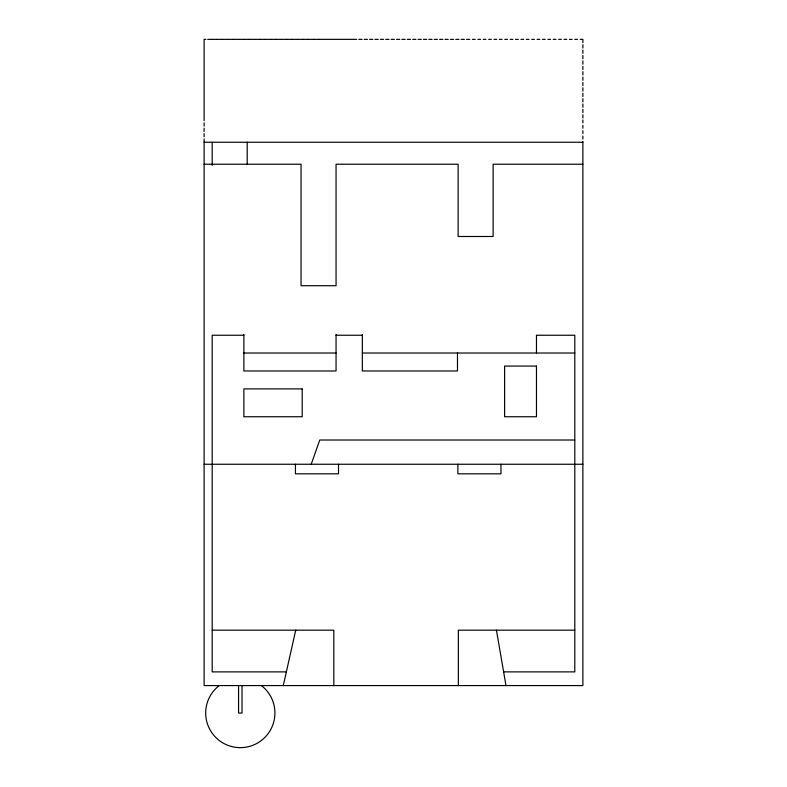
<?xml version="1.0" encoding="UTF-8"?>
<svg xmlns="http://www.w3.org/2000/svg" width="787" height="787" viewBox="0 0 787 787"><rect width="100%" height="100%" fill="white"/><g stroke="black" fill="none" stroke-linecap="round" stroke-linejoin="round"><path stroke-width="1.18" d="M283.281 685.575L295.725 630.171M311.19 464.3L319.768 440.012L574.805 440.012M205.919 39.35L204.118 39.35L204.118 120.706M207.709 39.35L211.3 39.35M211.713 39.35L216.691 39.35M217.084 39.35L222.072 39.35M222.455 39.35L227.453 39.35M227.827 39.35L232.844 39.35M233.198 39.35L238.225 39.35M238.569 39.35L243.616 39.35M243.94 39.35L248.997 39.35M249.312 39.35L254.378 39.35M254.683 39.35L259.769 39.35M260.064 39.35L265.15 39.35M265.435 39.35L270.541 39.35M270.807 39.35L275.922 39.35M276.178 39.35L281.313 39.35M281.549 39.35L286.694 39.35M286.921 39.35L292.075 39.35M292.292 39.35L297.466 39.35M297.663 39.35L302.847 39.35M303.034 39.35L308.238 39.35M308.406 39.35L313.62 39.35M313.787 39.35L319.001 39.35M319.158 39.35L356.698 39.35M358.813 39.35L362.089 39.35M364.204 39.35L367.47 39.35M369.585 39.35L372.861 39.35M374.976 39.35L378.242 39.35M380.357 39.35L383.623 39.35M385.738 39.35L389.014 39.35M391.129 39.35L394.395 39.35M396.51 39.35L399.786 39.35M401.901 39.35L405.167 39.35M407.282 39.35L410.548 39.35M412.673 39.35L415.939 39.35M418.054 39.35L421.32 39.35M423.436 39.35L426.711 39.35M428.826 39.35L432.093 39.35M434.208 39.35L437.483 39.35M439.599 39.35L442.865 39.35M444.98 39.35L448.246 39.35M450.361 39.35L453.637 39.35M455.752 39.35L459.018 39.35M461.133 39.35L464.409 39.35M466.524 39.35L469.79 39.35M472.485 39.35L475.171 39.35M477.866 39.35L480.562 39.35M483.257 39.35L485.943 39.35M488.638 39.35L491.334 39.35M494.02 39.35L496.715 39.35M499.411 39.35L502.106 39.35M504.792 39.35L507.487 39.35M510.183 39.35L512.868 39.35M515.564 39.35L518.259 39.35M520.945 39.35L523.64 39.35M526.336 39.35L529.031 39.35M531.717 39.35L534.412 39.35M537.108 39.35L539.793 39.35M542.489 39.35L545.184 39.35M547.88 39.35L550.566 39.35M553.261 39.35L555.956 39.35M558.642 39.35L561.338 39.35M564.033 39.35L566.719 39.35M569.414 39.35L572.11 39.35M574.805 39.35L577.491 39.35M580.186 39.35L582.882 39.35L582.882 42.626M204.118 142.25L582.882 142.25M204.118 164.227L301.057 164.227L301.057 285.711L336.059 285.711L336.059 164.227L458.123 164.227L458.123 236.494L493.124 236.494L493.124 164.227L582.882 164.227M243.872 335.242L212.195 335.242L212.195 671.882L286.35 671.882M336.059 335.242L362.345 335.242M243.872 353.019L336.059 353.019M362.345 353.019L574.805 353.019M204.118 464.251L582.882 464.251M212.195 630.171L333.816 630.171L333.816 685.575M574.805 630.171L458.349 630.171L458.349 685.575M503.631 671.882L574.805 671.882L574.805 335.242L536.468 335.242L536.468 353.019M496.44 630.171L505.982 685.575M582.882 44.731L582.882 48.007M582.882 50.122L582.882 53.388M582.882 55.503L582.882 58.779M582.882 60.894L582.882 64.16M582.882 66.275L582.882 69.551M582.882 71.656L582.882 74.932M582.882 77.047L582.882 80.323M582.882 82.428L582.882 85.704M582.882 87.819L582.882 91.085M582.882 93.2L582.882 96.476M582.882 98.591L582.882 101.857M582.882 103.973L582.882 107.248M582.882 109.354L582.882 112.63M582.882 114.745L582.882 118.011M582.882 119.978L582.882 122.821M582.882 125.34L582.882 128.202M582.882 130.701L582.882 133.593M582.882 136.062L582.882 138.974M582.882 141.424L582.882 685.575L204.118 685.575L204.118 138.974M500.965 464.251L500.965 473.823L457.886 473.823L457.886 464.251M457.483 352.704L457.483 370.972L362.345 370.972L362.345 334.426M338.518 464.251L338.518 473.823L295.44 473.823L295.44 464.251M336.059 334.426L336.059 370.972L243.872 370.972L243.872 334.426M247.207 142.25L247.207 164.276M242.032 685.664L242.032 713.032L238.569 713.032L238.569 685.664M212.195 142.25L212.195 165.339M204.118 122.821L204.118 126.077M204.118 128.202L204.118 131.449M204.118 133.593L204.118 136.83M261.382 685.566A34.618 34.618 0 0 1 265.829 736.416A34.618 34.618 0 0 1 214.782 736.416A34.618 34.618 0 0 1 219.229 685.566M536.468 366.073L504.605 366.073L504.605 416.746L536.468 416.746L536.468 366.073M302.208 388.896L243.872 388.896L243.872 416.746L302.208 416.746L302.208 388.896"/></g></svg>
